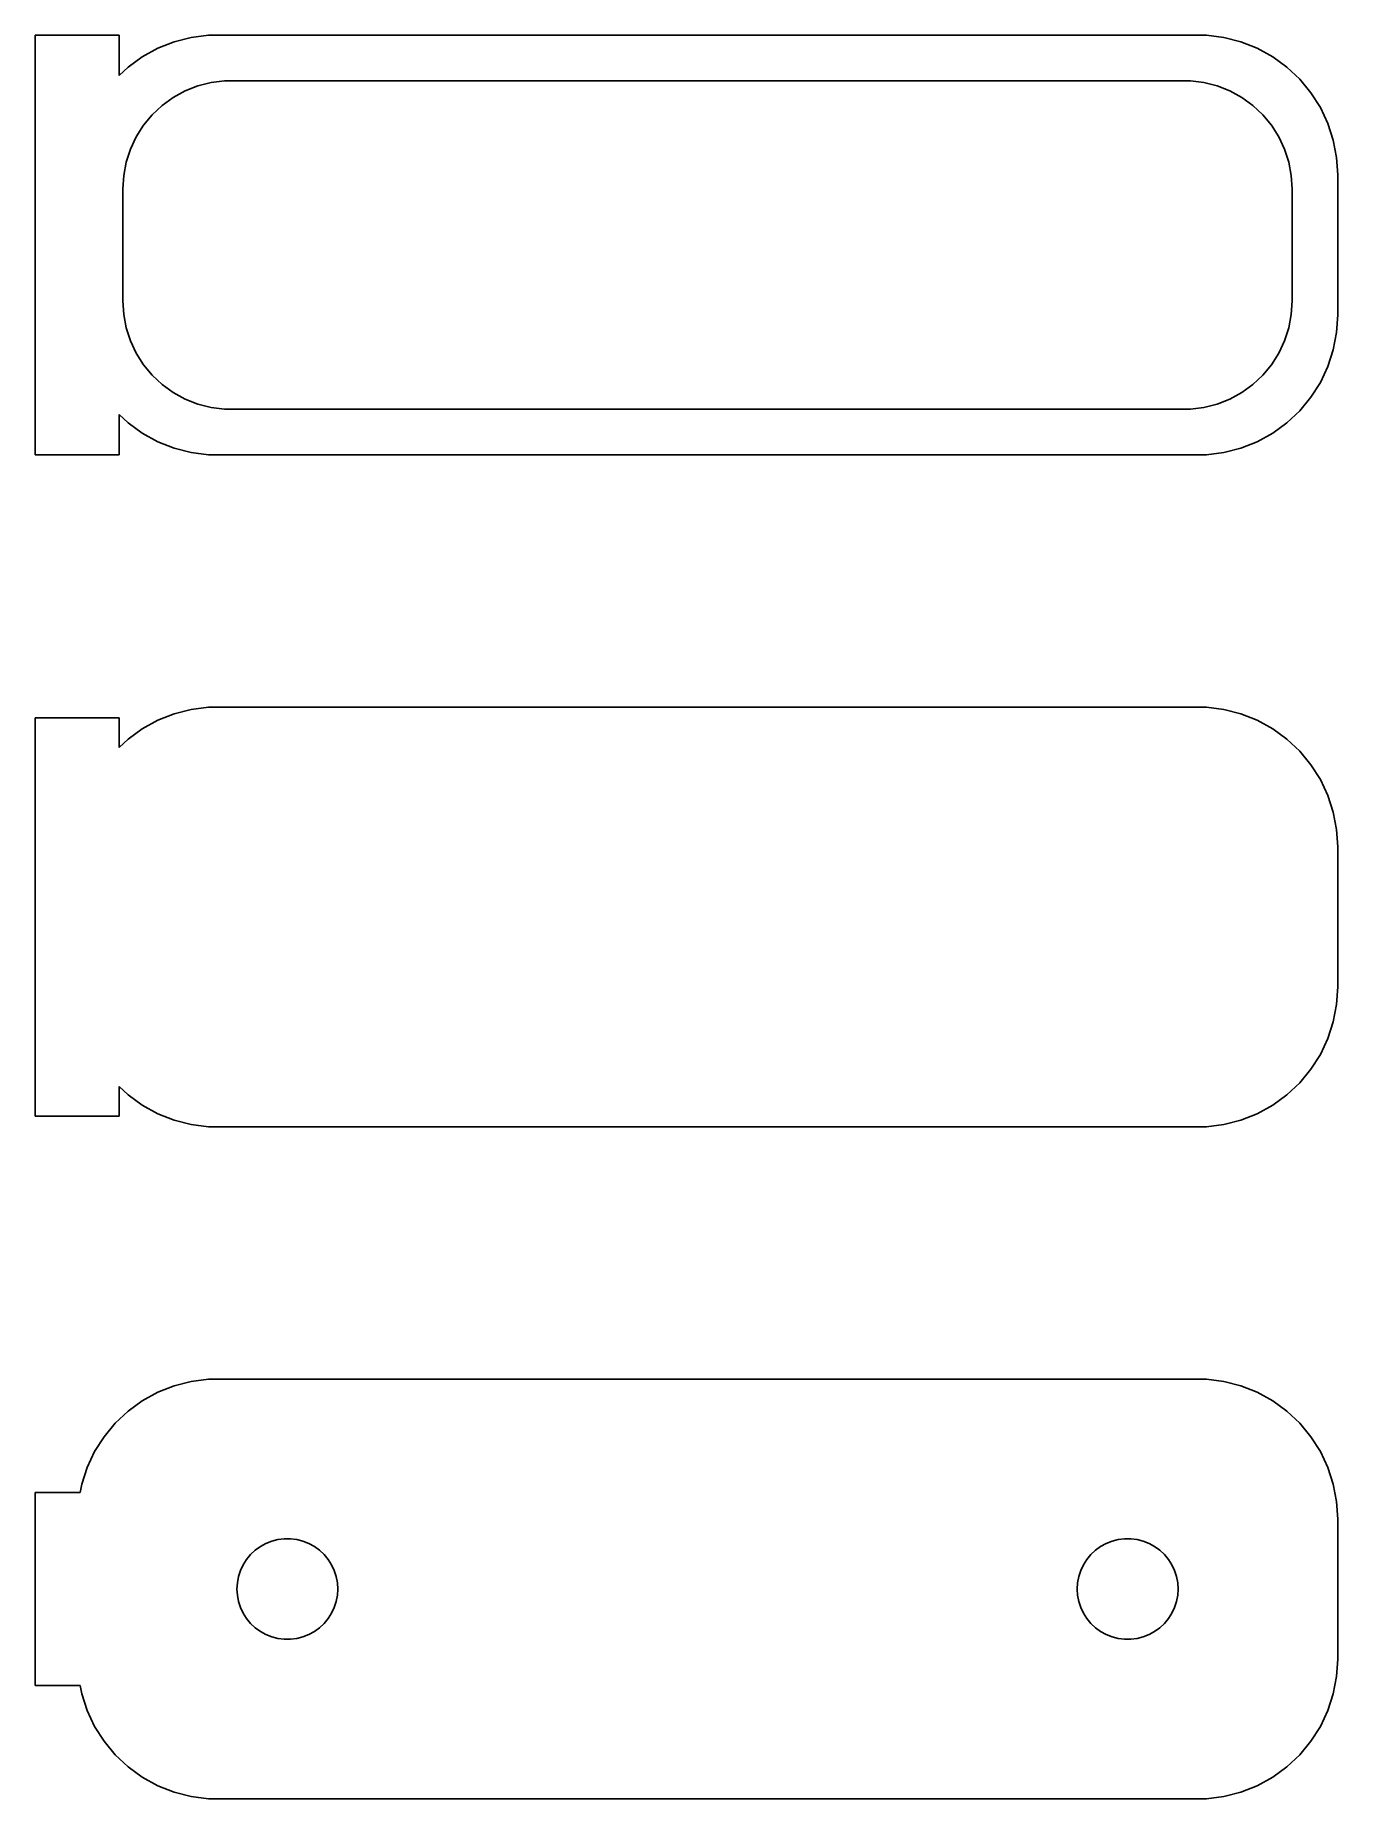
# Model space of a CAD drawing. Header units: metres. Extents: x -24 to 22.5, y 40.5 to 103.5.
import ezdxf

# ---------------------------------------------------------------- set-up
doc = ezdxf.new("R2010")
doc.units = ezdxf.units.M

msp = doc.modelspace()

# ---------------------------------------------------------------- linework, layer by layer
for p, q in [((-21, 103.49), (-24, 103.49)), ((-24, 103.49), (-24, 88.5099)), ((-21, 102.059), (-21, 103.49)), ((-18.4369, 103.411), (-19.0451, 103.255)), ((-17.8139, 103.49), (-18.4369, 103.411)), ((17.8139, 103.49), (-17.8139, 103.49)), ((18.4369, 103.411), (17.8139, 103.49)), ((19.0451, 103.255), (18.4369, 103.411)), ((-20.1791, 102.722), (-20.6871, 102.353)), ((-19.6289, 103.024), (-20.1791, 102.722)), ((-19.0451, 103.255), (-19.6289, 103.024)), ((19.6289, 103.024), (19.0451, 103.255)), ((20.1791, 102.722), (19.6289, 103.024)), ((20.6871, 102.353), (20.1791, 102.722)), ((-20.6871, 102.353), (-21, 102.059)), ((21.1448, 101.923), (20.6871, 102.353)), ((-19.0751, 101.27), (-18.6489, 101.504)), ((-18.6489, 101.504), (-18.1967, 101.683)), ((-18.1967, 101.683), (-17.7256, 101.804)), ((-17.7256, 101.804), (-17.2432, 101.865)), ((-17.2432, 101.865), (17.2432, 101.865)), ((17.2432, 101.865), (17.7256, 101.804)), ((17.7256, 101.804), (18.1967, 101.683)), ((18.1967, 101.683), (18.6489, 101.504)), ((18.6489, 101.504), (19.0751, 101.27)), ((21.5451, 101.439), (21.1448, 101.923)), ((21.8815, 100.909), (21.5451, 101.439)), ((-19.823, 100.651), (-19.4685, 100.984)), ((-19.4685, 100.984), (-19.0751, 101.27)), ((19.0751, 101.27), (19.4685, 100.984)), ((19.4685, 100.984), (19.823, 100.651)), ((22.1489, 100.341), (21.8815, 100.909)), ((-20.3936, 99.8656), (-20.133, 100.276)), ((-20.133, 100.276), (-19.823, 100.651)), ((19.823, 100.651), (20.133, 100.276)), ((20.133, 100.276), (20.3936, 99.8656)), ((22.3429, 99.7434), (22.1489, 100.341)), ((-20.6007, 99.4256), (-20.3936, 99.8656)), ((20.3936, 99.8656), (20.6007, 99.4256)), ((22.4606, 99.1267), (22.3429, 99.7434)), ((-20.8421, 98.4854), (-20.751, 98.9631)), ((-20.751, 98.9631), (-20.6007, 99.4256)), ((20.6007, 99.4256), (20.751, 98.9631)), ((20.751, 98.9631), (20.8421, 98.4854)), ((22.5, 98.5), (22.4606, 99.1267)), ((-20.8726, 98), (-20.8421, 98.4854)), ((20.8421, 98.4854), (20.8726, 98)), ((22.5, 93.5), (22.5, 98.5)), ((-20.8726, 94), (-20.8726, 98)), ((20.8726, 98), (20.8726, 94)), ((-20.8421, 93.5146), (-20.8726, 94)), ((20.8726, 94), (20.8421, 93.5146)), ((-20.751, 93.0369), (-20.8421, 93.5146)), ((20.8421, 93.5146), (20.751, 93.0369)), ((22.4606, 92.8733), (22.5, 93.5)), ((-20.6007, 92.5744), (-20.751, 93.0369)), ((20.751, 93.0369), (20.6007, 92.5744)), ((22.3429, 92.2566), (22.4606, 92.8733)), ((-20.3936, 92.1344), (-20.6007, 92.5744)), ((-20.133, 91.7237), (-20.3936, 92.1344)), ((20.3936, 92.1344), (20.133, 91.7237)), ((20.6007, 92.5744), (20.3936, 92.1344)), ((22.1489, 91.6594), (22.3429, 92.2566)), ((-19.823, 91.349), (-20.133, 91.7237)), ((-19.4685, 91.0161), (-19.823, 91.349)), ((19.823, 91.349), (19.4685, 91.0161)), ((20.133, 91.7237), (19.823, 91.349)), ((21.8815, 91.0912), (22.1489, 91.6594)), ((-19.0751, 90.7302), (-19.4685, 91.0161)), ((-18.6489, 90.4959), (-19.0751, 90.7302)), ((19.0751, 90.7302), (18.6489, 90.4959)), ((19.4685, 91.0161), (19.0751, 90.7302)), ((21.5451, 90.5611), (21.8815, 91.0912)), ((-18.1967, 90.3169), (-18.6489, 90.4959)), ((-17.7256, 90.196), (-18.1967, 90.3169)), ((-17.2432, 90.135), (-17.7256, 90.196)), ((17.2432, 90.135), (-17.2432, 90.135)), ((17.7256, 90.196), (17.2432, 90.135)), ((18.1967, 90.3169), (17.7256, 90.196)), ((18.6489, 90.4959), (18.1967, 90.3169)), ((20.6871, 89.6474), (21.1448, 90.0773)), ((21.1448, 90.0773), (21.5451, 90.5611)), ((-21, 89.9413), (-20.6871, 89.6474)), ((-21, 88.5099), (-21, 89.9413)), ((-20.6871, 89.6474), (-20.1791, 89.2784)), ((20.1791, 89.2784), (20.6871, 89.6474)), ((-20.1791, 89.2784), (-19.6289, 88.9759)), ((-19.6289, 88.9759), (-19.0451, 88.7447)), ((19.0451, 88.7447), (19.6289, 88.9759)), ((19.6289, 88.9759), (20.1791, 89.2784)), ((-24, 88.5099), (-21, 88.5099)), ((-19.0451, 88.7447), (-18.4369, 88.5886)), ((-18.4369, 88.5886), (-17.8139, 88.5099)), ((-17.8139, 88.5099), (17.8139, 88.5099)), ((17.8139, 88.5099), (18.4369, 88.5886)), ((18.4369, 88.5886), (19.0451, 88.7447)), ((-18.4369, 79.4114), (-19.0451, 79.2553)), ((-17.8139, 79.4901), (-18.4369, 79.4114)), ((17.8139, 79.4901), (-17.8139, 79.4901)), ((18.4369, 79.4114), (17.8139, 79.4901)), ((19.0451, 79.2553), (18.4369, 79.4114)), ((-21, 79.1148), (-24, 79.1148)), ((-24, 79.1148), (-24, 64.8852)), ((-21, 78.0587), (-21, 79.1148)), ((-19.6289, 79.0241), (-20.1791, 78.7216)), ((-19.0451, 79.2553), (-19.6289, 79.0241)), ((19.6289, 79.0241), (19.0451, 79.2553)), ((20.1791, 78.7216), (19.6289, 79.0241)), ((-20.6871, 78.3526), (-21, 78.0587)), ((-20.1791, 78.7216), (-20.6871, 78.3526)), ((20.6871, 78.3526), (20.1791, 78.7216)), ((21.1448, 77.9227), (20.6871, 78.3526)), ((21.5451, 77.4389), (21.1448, 77.9227)), ((21.8815, 76.9088), (21.5451, 77.4389)), ((22.1489, 76.3406), (21.8815, 76.9088)), ((22.3429, 75.7434), (22.1489, 76.3406)), ((22.4606, 75.1267), (22.3429, 75.7434)), ((22.5, 74.5), (22.4606, 75.1267)), ((22.5, 69.5), (22.5, 74.5)), ((22.4606, 68.8733), (22.5, 69.5)), ((22.3429, 68.2566), (22.4606, 68.8733)), ((22.1489, 67.6594), (22.3429, 68.2566)), ((21.8815, 67.0912), (22.1489, 67.6594)), ((21.5451, 66.5611), (21.8815, 67.0912)), ((21.1448, 66.0773), (21.5451, 66.5611)), ((-21, 64.8852), (-21, 65.9413)), ((-21, 65.9413), (-20.6871, 65.6474)), ((-20.6871, 65.6474), (-20.1791, 65.2784)), ((20.1791, 65.2784), (20.6871, 65.6474)), ((20.6871, 65.6474), (21.1448, 66.0773)), ((-24, 64.8852), (-21, 64.8852)), ((-20.1791, 65.2784), (-19.6289, 64.9759)), ((-19.6289, 64.9759), (-19.0451, 64.7447)), ((19.0451, 64.7447), (19.6289, 64.9759)), ((19.6289, 64.9759), (20.1791, 65.2784)), ((-19.0451, 64.7447), (-18.4369, 64.5886)), ((-18.4369, 64.5886), (-17.8139, 64.5099)), ((-17.8139, 64.5099), (17.8139, 64.5099)), ((17.8139, 64.5099), (18.4369, 64.5886)), ((18.4369, 64.5886), (19.0451, 64.7447)), ((-17.8139, 55.4901), (-18.4369, 55.4114)), ((17.8139, 55.4901), (-17.8139, 55.4901)), ((18.4369, 55.4114), (17.8139, 55.4901)), ((-19.6289, 55.0241), (-20.1791, 54.7216)), ((-19.0451, 55.2553), (-19.6289, 55.0241)), ((-18.4369, 55.4114), (-19.0451, 55.2553)), ((19.0451, 55.2553), (18.4369, 55.4114)), ((19.6289, 55.0241), (19.0451, 55.2553)), ((20.1791, 54.7216), (19.6289, 55.0241)), ((-20.6871, 54.3526), (-21.1448, 53.9227)), ((-20.1791, 54.7216), (-20.6871, 54.3526)), ((20.6871, 54.3526), (20.1791, 54.7216)), ((21.1448, 53.9227), (20.6871, 54.3526)), ((-21.1448, 53.9227), (-21.5451, 53.4389)), ((21.5451, 53.4389), (21.1448, 53.9227)), ((-21.8815, 52.9088), (-22.1489, 52.3406)), ((-21.5451, 53.4389), (-21.8815, 52.9088)), ((21.8815, 52.9088), (21.5451, 53.4389)), ((22.1489, 52.3406), (21.8815, 52.9088)), ((-22.1489, 52.3406), (-22.3429, 51.7434)), ((22.3429, 51.7434), (22.1489, 52.3406)), ((-22.3429, 51.7434), (-22.4, 51.4442)), ((22.4606, 51.1267), (22.3429, 51.7434)), ((-22.4, 51.4442), (-24, 51.4442)), ((-24, 51.4442), (-24, 44.5558)), ((22.5, 50.5), (22.4606, 51.1267)), ((22.5, 45.5), (22.5, 50.5)), ((-15.5562, 49.7119), (-15.3373, 49.7681)), ((-15.3373, 49.7681), (-15.113, 49.7964)), ((-15.113, 49.7964), (-14.887, 49.7964)), ((-14.887, 49.7964), (-14.6627, 49.7681)), ((-14.6627, 49.7681), (-14.4438, 49.7119)), ((14.4438, 49.7119), (14.6627, 49.7681)), ((14.6627, 49.7681), (14.887, 49.7964)), ((14.887, 49.7964), (15.113, 49.7964)), ((15.113, 49.7964), (15.3373, 49.7681)), ((15.3373, 49.7681), (15.5562, 49.7119)), ((-16.4562, 49.058), (-16.3121, 49.2322)), ((-16.3121, 49.2322), (-16.1474, 49.3869)), ((-16.1474, 49.3869), (-15.9645, 49.5198)), ((-15.9645, 49.5198), (-15.7664, 49.6287)), ((-15.7664, 49.6287), (-15.5562, 49.7119)), ((-14.4438, 49.7119), (-14.2336, 49.6287)), ((-14.2336, 49.6287), (-14.0355, 49.5198)), ((-14.0355, 49.5198), (-13.8526, 49.3869)), ((-13.8526, 49.3869), (-13.6879, 49.2322)), ((-13.6879, 49.2322), (-13.5438, 49.058)), ((13.5438, 49.058), (13.6879, 49.2322)), ((13.6879, 49.2322), (13.8526, 49.3869)), ((13.8526, 49.3869), (14.0355, 49.5198)), ((14.0355, 49.5198), (14.2336, 49.6287)), ((14.2336, 49.6287), (14.4438, 49.7119)), ((15.5562, 49.7119), (15.7664, 49.6287)), ((15.7664, 49.6287), (15.9645, 49.5198)), ((15.9645, 49.5198), (16.1474, 49.3869)), ((16.1474, 49.3869), (16.3121, 49.2322)), ((16.3121, 49.2322), (16.4562, 49.058)), ((-16.7434, 48.4476), (-16.6736, 48.6626)), ((-16.6736, 48.6626), (-16.5773, 48.8671)), ((-16.5773, 48.8671), (-16.4562, 49.058)), ((-13.5438, 49.058), (-13.4226, 48.8671)), ((-13.4226, 48.8671), (-13.3264, 48.6626)), ((-13.3264, 48.6626), (-13.2565, 48.4476)), ((13.2565, 48.4476), (13.3264, 48.6626)), ((13.3264, 48.6626), (13.4226, 48.8671)), ((13.4226, 48.8671), (13.5438, 49.058)), ((16.4562, 49.058), (16.5773, 48.8671)), ((16.5773, 48.8671), (16.6736, 48.6626)), ((16.6736, 48.6626), (16.7434, 48.4476)), ((-16.8, 48), (-16.7858, 48.2256)), ((-16.7858, 47.7744), (-16.8, 48)), ((-16.7858, 48.2256), (-16.7434, 48.4476)), ((-13.2565, 48.4476), (-13.2142, 48.2256)), ((-13.2142, 48.2256), (-13.2, 48)), ((-13.2, 48), (-13.2142, 47.7744)), ((13.2, 48), (13.2142, 48.2256)), ((13.2142, 47.7744), (13.2, 48)), ((13.2142, 48.2256), (13.2565, 48.4476)), ((16.7434, 48.4476), (16.7858, 48.2256)), ((16.7858, 48.2256), (16.8, 48)), ((16.8, 48), (16.7858, 47.7744)), ((-16.7434, 47.5524), (-16.7858, 47.7744)), ((-16.6736, 47.3374), (-16.7434, 47.5524)), ((-16.5773, 47.1329), (-16.6736, 47.3374)), ((-13.3264, 47.3374), (-13.4226, 47.1329)), ((-13.2565, 47.5524), (-13.3264, 47.3374)), ((-13.2142, 47.7744), (-13.2565, 47.5524)), ((13.2565, 47.5524), (13.2142, 47.7744)), ((13.3264, 47.3374), (13.2565, 47.5524)), ((13.4226, 47.1329), (13.3264, 47.3374)), ((16.6736, 47.3374), (16.5773, 47.1329)), ((16.7434, 47.5524), (16.6736, 47.3374)), ((16.7858, 47.7744), (16.7434, 47.5524)), ((-16.4562, 46.942), (-16.5773, 47.1329)), ((-16.3121, 46.7678), (-16.4562, 46.942)), ((-16.1474, 46.6131), (-16.3121, 46.7678)), ((-15.9645, 46.4802), (-16.1474, 46.6131)), ((-13.8526, 46.6131), (-14.0355, 46.4802)), ((-13.6879, 46.7678), (-13.8526, 46.6131)), ((-13.5438, 46.942), (-13.6879, 46.7678)), ((-13.4226, 47.1329), (-13.5438, 46.942)), ((13.5438, 46.942), (13.4226, 47.1329)), ((13.6879, 46.7678), (13.5438, 46.942)), ((13.8526, 46.6131), (13.6879, 46.7678)), ((14.0355, 46.4802), (13.8526, 46.6131)), ((16.1474, 46.6131), (15.9645, 46.4802)), ((16.3121, 46.7678), (16.1474, 46.6131)), ((16.4562, 46.942), (16.3121, 46.7678)), ((16.5773, 47.1329), (16.4562, 46.942)), ((-15.7664, 46.3713), (-15.9645, 46.4802)), ((-15.5562, 46.2881), (-15.7664, 46.3713)), ((-15.3373, 46.2319), (-15.5562, 46.2881)), ((-15.113, 46.2036), (-15.3373, 46.2319)), ((-14.887, 46.2036), (-15.113, 46.2036)), ((-14.6627, 46.2319), (-14.887, 46.2036)), ((-14.4438, 46.2881), (-14.6627, 46.2319)), ((-14.2336, 46.3713), (-14.4438, 46.2881)), ((-14.0355, 46.4802), (-14.2336, 46.3713)), ((14.2336, 46.3713), (14.0355, 46.4802)), ((14.4438, 46.2881), (14.2336, 46.3713)), ((14.6627, 46.2319), (14.4438, 46.2881)), ((14.887, 46.2036), (14.6627, 46.2319)), ((15.113, 46.2036), (14.887, 46.2036)), ((15.3373, 46.2319), (15.113, 46.2036)), ((15.5562, 46.2881), (15.3373, 46.2319)), ((15.7664, 46.3713), (15.5562, 46.2881)), ((15.9645, 46.4802), (15.7664, 46.3713)), ((22.4606, 44.8733), (22.5, 45.5)), ((22.3429, 44.2566), (22.4606, 44.8733)), ((-24, 44.5558), (-22.4, 44.5558)), ((-22.4, 44.5558), (-22.3429, 44.2566)), ((-22.3429, 44.2566), (-22.1489, 43.6594)), ((22.1489, 43.6594), (22.3429, 44.2566)), ((-22.1489, 43.6594), (-21.8815, 43.0912)), ((21.8815, 43.0912), (22.1489, 43.6594)), ((-21.8815, 43.0912), (-21.5451, 42.5611)), ((21.5451, 42.5611), (21.8815, 43.0912)), ((-21.5451, 42.5611), (-21.1448, 42.0773)), ((21.1448, 42.0773), (21.5451, 42.5611)), ((-21.1448, 42.0773), (-20.6871, 41.6474)), ((-20.6871, 41.6474), (-20.1791, 41.2784)), ((20.1791, 41.2784), (20.6871, 41.6474)), ((20.6871, 41.6474), (21.1448, 42.0773)), ((-20.1791, 41.2784), (-19.6289, 40.9759)), ((-19.6289, 40.9759), (-19.0451, 40.7447)), ((19.0451, 40.7447), (19.6289, 40.9759)), ((19.6289, 40.9759), (20.1791, 41.2784)), ((-19.0451, 40.7447), (-18.4369, 40.5886)), ((-18.4369, 40.5886), (-17.8139, 40.5099)), ((-17.8139, 40.5099), (17.8139, 40.5099)), ((17.8139, 40.5099), (18.4369, 40.5886)), ((18.4369, 40.5886), (19.0451, 40.7447))]:
    msp.add_line(p, q)

doc.saveas('drawing.dxf')
